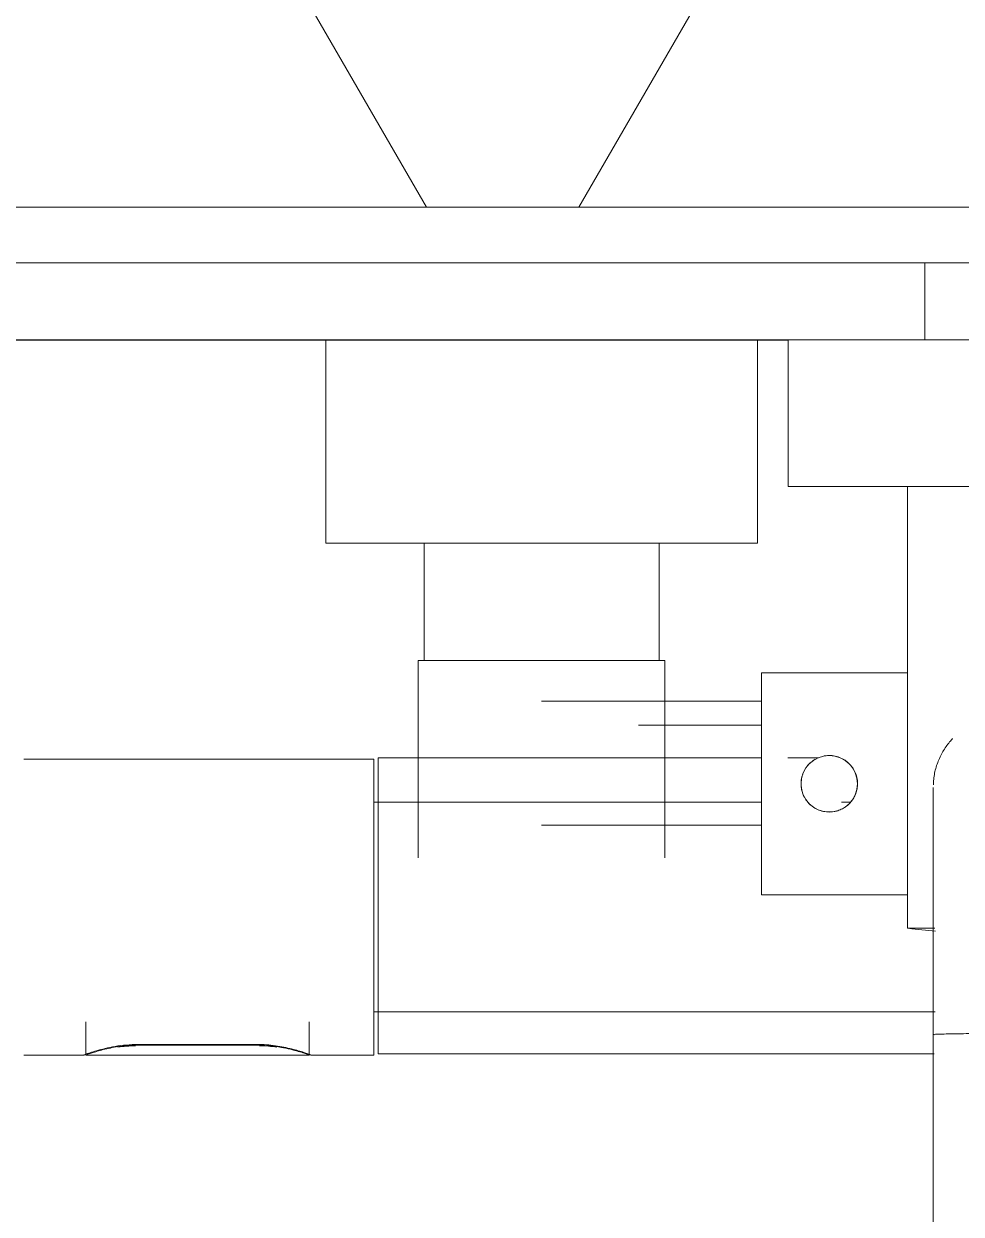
# Model space of a CAD drawing. Header units: millimetres. Extents: x -7971 to 7092, y -1127 to 14057.
# Drawn here: x 3558.3 to 3710.3, y 7009.1 to 7202.1 of the extents above; entities that cross this region are included whole.
import ezdxf

# ---------------------------------------------------------------- set-up
doc = ezdxf.new("R2010")
doc.units = ezdxf.units.MM
for name, color, linetype, lineweight in [('A-FLOR-PATT', 8, 'Continuous', 9), ('A-WALL', 113, 'Continuous', 9), ('A-WALL-PATT', 111, 'Continuous', 25), ('I-WALL', 2, 'Continuous', 9), ('P-SANR-FIXT', 6, 'Continuous', 9)]:
    doc.layers.add(name, color=color, linetype=linetype, lineweight=lineweight)

# ---------------------------------------------------------------- blocks, each defined once
blk = doc.blocks.new('Plumbing_Fixtures-Grohe-Allure-Rainshower_Shower_System_Wall_Mounted-12-METRIC - Allure 27 469 000-445960-1ste verdieping')
at = {"layer": 'P-SANR-FIXT'}
for p, q in [((3607.24, 7150.87), (3607.24, 7117.87)), ((3677.24, 7117.87), (3677.24, 7150.87)), ((3682.24, 7150.87), (3752.24, 7150.87)), ((3682.24, 7150.87), (3682.24, 7127.07)), ((3752.24, 7127.07), (3682.24, 7127.07)), ((3701.59, 7127.07), (3701.59, 7055.46)), ((3677.24, 7117.87), (3607.24, 7117.87)), ((3623.19, 7117.87), (3623.19, 7098.87)), ((3661.29, 7098.87), (3661.29, 7117.87)), ((3622.24, 7098.87), (3622.24, 7066.84)), ((3642.24, 7098.87), (3622.24, 7098.87)), ((3662.24, 7098.87), (3642.24, 7098.87)), ((3662.24, 7066.84), (3662.24, 7098.87)), ((3701.59, 7096.87), (3677.89, 7096.87)), ((3677.89, 7096.87), (3677.89, 7078.87)), ((3677.89, 7092.27), (3642.24, 7092.27)), ((3657.96, 7088.37), (3677.89, 7088.37)), ((3615.04, 7082.87), (3558.3, 7082.87)), ((3615.04, 7058.87), (3615.04, 7082.87)), ((3677.89, 7083.07), (3615.74, 7083.07)), ((3615.74, 7083.07), (3615.74, 7059.07)), ((3687.16, 7083.07), (3682.15, 7083.07)), ((3677.89, 7078.87), (3677.89, 7060.87)), ((3677.89, 7075.87), (3615.04, 7075.87)), ((3692.34, 7075.87), (3690.9, 7075.87)), ((3642.24, 7072.14), (3677.89, 7072.14)), ((3677.89, 7060.87), (3701.59, 7060.87)), ((3615.04, 7034.87), (3615.04, 7058.87)), ((3615.74, 7059.07), (3615.74, 7035.07)), ((3706.03, 7055.46), (3701.59, 7055.46)), ((3615.04, 7041.87), (3706.05, 7041.87)), ((3568.34, 7040.24), (3568.34, 7034.88)), ((3604.57, 7034.88), (3604.57, 7040.24)), ((3705.74, 7038.18), (3705.74, 6719.37)), ((3576.84, 7036.59), (3596.06, 7036.59)), ((3596.06, 7036.47), (3576.84, 7036.47)), ((3558.3, 7034.87), (3568.04, 7034.87)), ((3568.34, 7034.87), (3604.56, 7034.87)), ((3604.86, 7034.87), (3615.04, 7034.87)), ((3615.74, 7035.07), (3705.92, 7035.07))]:
    blk.add_line(p, q, dxfattribs=at)
at = {"layer": 'P-SANR-FIXT', "flags": 128}
for points in [[(3705.74, 7078.27), (3705.74, 7078.24), (3705.74, 7078.14), (3705.74, 7077.98), (3705.74, 7077.74), (3705.74, 7077.45), (3705.74, 7077.08), (3705.74, 7076.65), (3705.74, 7076.16), (3705.74, 7075.61), (3705.74, 7074.99), (3705.74, 7074.31), (3705.74, 7073.58), (3705.74, 7072.78), (3705.74, 7071.92), (3705.74, 7071.01), (3705.74, 7070.04), (3705.74, 7069.03), (3705.74, 7067.95), (3705.74, 7066.83), (3705.74, 7065.66), (3705.74, 7064.45), (3705.74, 7063.19), (3705.74, 7061.88), (3705.74, 7060.54), (3705.74, 7059.16), (3705.74, 7057.74), (3705.74, 7056.29), (3705.74, 7054.81), (3705.74, 7053.3), (3705.74, 7051.76), (3705.74, 7050.2), (3705.74, 7048.61), (3705.74, 7047.01), (3705.74, 7045.39), (3705.74, 7043.76), (3705.74, 7042.11), (3705.74, 7040.46), (3705.74, 7038.8), (3705.74, 7038.18)], [(3706.14, 7054.99), (3702.28, 7055.37), (3701.59, 7055.46)]]:
    blk.add_lwpolyline(points, dxfattribs=at)
at = {"layer": 'P-SANR-FIXT'}
for start, end in [(0, 180), (180, 0)]:
    blk.add_arc((3688.89, 7078.87), 4.58, start, end, dxfattribs=at)
for points, knots in [([(3705.78, 7078.71), (3705.78, 7078.92), (3705.8, 7079.3), (3705.86, 7079.85), (3705.95, 7080.52), (3706.13, 7081.33), (3706.46, 7082.3), (3706.79, 7083.07), (3707.08, 7083.66), (3707.39, 7084.22), (3707.81, 7084.9), (3708.35, 7085.6), (3708.73, 7086.02), (3708.89, 7086.19)], [0.51155, 0.51155, 0.51155, 0.51155, 0.5277778, 0.5416667, 0.5555556, 0.5833333, 0.6111111, 0.6388889, 0.6527778, 0.6666667, 0.6944444, 0.7222222, 0.7428068, 0.7428068, 0.7428068, 0.7428068]), ([(3688.09, 7083.38), (3688.42, 7083.44), (3688.93, 7083.47), (3689.6, 7083.41), (3690.24, 7083.27), (3691.04, 7082.96), (3691.86, 7082.41), (3692.55, 7081.69), (3693.25, 7080.53), (3693.47, 7079.57), (3693.47, 7078.87)], [0.4444444, 0.4444444, 0.4444444, 0.4444444, 0.5138889, 0.5486111, 0.5833333, 0.6527778, 0.7222222, 0.7916667, 0.8611111, 1, 1, 1, 1]), ([(3705.93, 7080.35), (3705.9, 7080.19), (3705.86, 7079.85), (3705.8, 7079.31), (3705.78, 7078.92), (3705.78, 7078.72)], [0.44444444, 0.44444444, 0.44444444, 0.44444444, 0.45833333, 0.47222222, 0.48853716, 0.48853716, 0.48853716, 0.48853716]), ([(3693.47, 7078.87), (3693.47, 7078.6), (3693.42, 7078.06), (3693.22, 7077.3), (3692.87, 7076.57), (3692.42, 7075.91), (3691.85, 7075.35), (3691.2, 7074.89), (3690.47, 7074.55), (3689.63, 7074.32), (3688.86, 7074.28), (3688.19, 7074.34), (3687.54, 7074.48), (3686.75, 7074.78), (3685.92, 7075.34), (3685.23, 7076.06), (3684.53, 7077.22), (3684.32, 7078.18), (3684.31, 7078.87)], [0, 0, 0, 0, 0.055556, 0.111111, 0.166667, 0.222222, 0.277778, 0.333333, 0.388889, 0.444444, 0.513889, 0.548611, 0.583333, 0.652778, 0.722222, 0.791667, 0.861111, 1, 1, 1, 1]), ([(3568.04, 7034.87), (3568.04, 7034.88), (3568.06, 7034.88), (3568.27, 7034.97), (3568.99, 7035.23), (3570.05, 7035.57), (3571.42, 7035.95), (3573.65, 7036.41), (3575.5, 7036.58), (3576.84, 7036.59)], [0.4998661, 0.4998661, 0.4998661, 0.4998661, 0.5138889, 0.5833333, 0.6527778, 0.7222222, 0.7916667, 0.8611111, 1, 1, 1, 1]), ([(3576.84, 7036.47), (3576.33, 7036.47), (3575.34, 7036.43), (3573.95, 7036.3), (3572.62, 7036.08), (3571.02, 7035.74), (3569.74, 7035.36), (3568.88, 7035.08), (3568.6, 7034.98), (3568.5, 7034.94)], [0, 0, 0, 0, 0.0555556, 0.1111111, 0.1666667, 0.2222222, 0.3333333, 0.3888889, 0.4444444, 0.4444444, 0.4444444, 0.4444444]), ([(3596.06, 7036.59), (3596.6, 7036.59), (3597.64, 7036.55), (3599.1, 7036.4), (3600.5, 7036.16), (3602.17, 7035.78), (3603.5, 7035.37), (3604.36, 7035.07), (3604.78, 7034.92), (3604.86, 7034.88), (3604.86, 7034.87)], [0, 0, 0, 0, 0.0555556, 0.1111111, 0.1666667, 0.2222222, 0.3333333, 0.3888889, 0.4444444, 0.5001339, 0.5001339, 0.5001339, 0.5001339]), ([(3604.4, 7034.94), (3604.35, 7034.96), (3604.15, 7035.03), (3603.58, 7035.23), (3602.54, 7035.55), (3601.22, 7035.89), (3599.1, 7036.31), (3597.33, 7036.46), (3596.06, 7036.47)], [0.5555556, 0.5555556, 0.5555556, 0.5555556, 0.5833333, 0.6527778, 0.7222222, 0.7916667, 0.8611111, 1, 1, 1, 1]), ([(3568.34, 7034.87), (3568.35, 7034.88), (3568.37, 7034.88), (3568.42, 7034.9), (3568.43, 7034.9)], [0.51388889, 0.51388889, 0.51388889, 0.51388889, 0.54861111, 0.55555556, 0.55555556, 0.55555556, 0.55555556]), ([(3604.86, 7034.87), (3604.86, 7034.87), (3604.85, 7034.88), (3604.8, 7034.89), (3604.74, 7034.91), (3604.73, 7034.92)], [0.5037479, 0.5037479, 0.5037479, 0.5037479, 0.51388889, 0.54861111, 0.55555556, 0.55555556, 0.55555556, 0.55555556])]:
    blk.add_open_spline(points, degree=3, knots=knots, dxfattribs=at)
for points in [[(3685.38, 7081.82), (3685.55, 7082.02), (3685.93, 7082.4), (3686.37, 7082.71), (3686.6, 7082.84)], [(3684.31, 7078.87), (3684.31, 7079.15), (3684.36, 7079.69), (3684.5, 7080.2), (3684.59, 7080.45)], [(3705.92, 7038.14), (3705.68, 7038.17), (3705.69, 7038.22), (3707.08, 7038.28), (3709.7, 7038.33), (3713.23, 7038.37), (3715.9, 7038.37), (3717.24, 7038.37)], [(3573.56, 7036.16), (3574.45, 7036.28), (3575.4, 7036.37), (3576.41, 7036.39)], [(3596.49, 7036.39), (3597.51, 7036.37), (3598.45, 7036.29), (3599.34, 7036.16)], [(3568.17, 7034.92), (3568.09, 7034.89), (3568.04, 7034.87), (3568.04, 7034.87)], [(3604.47, 7034.9), (3604.53, 7034.88), (3604.56, 7034.87), (3604.56, 7034.87)]]:
    blk.add_open_spline(points, degree=3, dxfattribs=at)

msp = doc.modelspace()

# ---------------------------------------------------------------- hatches: boundary and pattern name
at = {"layer": 'A-FLOR-PATT'}
h = msp.add_hatch(dxfattribs=at)
h.set_pattern_fill('FP_66', color=256, style=0, pattern_type=2)
h.set_pattern_definition([(270, (3072.24, 4633.88), (450, 3e-14), []), (0, (3072.24, 4633.88), (0, 450), [])])
h.paths.add_polyline_path([(2302.24, 2116.88), (3502.24, 2116.88), (3502.24, 2226.87), (2627.24, 2226.87), (2553.17, 2233.01), (2481.13, 2251.26), (2413.07, 2281.11), (2350.85, 2321.76), (2302.24, 2366.51), (2302.24, 2226.87)])
h.paths.add_polyline_path([(2124.65, 2709.69), (2178.78, 2709.69), (2178.78, 2714.04), (2191.01, 2787.34), (2215.14, 2857.64), (2250.52, 2923), (2296.17, 2981.65), (2350.85, 3031.99), (2413.07, 3072.64), (2481.13, 3102.49), (2557.78, 3121.12), (2627.24, 3126.87), (3527.24, 3126.87), (3601.31, 3120.74), (3676.68, 3101.03), (3741.42, 3072.64), (3803.64, 3031.99), (3858.32, 2981.65), (3903.97, 2923), (3939.34, 2857.64), (3964.63, 2780.4), (3975.71, 2709.69), (4237.24, 2709.69), (4237.24, 4119.94), (4234.56, 4119.37), (4234.56, 4116.87), (4219, 4116.87), (4219, 4119.38), (4214.29, 4119.38), (4214.29, 4659.37), (4237.24, 4659.37), (4237.24, 7150.87), (3827.24, 7150.87), (3827.24, 7117.87), (3811.29, 7117.87), (3812.24, 7083.07), (3818.74, 7082.25), (3819.49, 7083.07), (3876.24, 7082.26), (3876.24, 7035.07), (3819.49, 7035.9), (3818.74, 7035.07), (3728.57, 7035.07), (3728.74, 6805.72), (3841.09, 6805.72), (3844.09, 6802.73), (3844.09, 6555.02), (3841.09, 6552.02), (3593.39, 6552.02), (3590.39, 6555.02), (3590.39, 6802.73), (3593.39, 6805.72), (3705.79, 6805.72), (3705.74, 7035.07), (3615.74, 7035.89), (3615.04, 7035.69), (3568.17, 7035.07), (3568.17, 7035.34), (3558.3, 7036.59), (3558.83, 7082.87), (3615.04, 7082.06), (3615.74, 7083.07), (3622.24, 7083.07), (3622.24, 7117.87), (3607.24, 7117.87), (3607.24, 7150.87), (3237.24, 7150.87), (3237.24, 5716.87), (3137.24, 5716.87), (3137.24, 7150.87), (1907.24, 7150.87), (1907.24, 7144.87), (1915.24, 7144.87), (1915.24, 7094.87), (1907.24, 7094.87), (1907.24, 6294.87), (1915.24, 6294.87), (1915.24, 6244.87), (1907.24, 6244.87), (1907.24, 5116.87), (1975.98, 5116.87), (1975.98, 5190.98), (2388.4, 5190.24), (2388.4, 5116.87), (2427.24, 5116.88), (2427.24, 3596.87), (2388.4, 3596.87), (2387.59, 3522.77), (1975.98, 3522.77), (1975.98, 3596.87), (1907.24, 3596.87), (1907.24, 2709.69), (2123.24, 2709.69)])
h.paths.add_polyline_path([(2364.5, 3546.93), (2364.5, 3596.87), (1999.88, 3596.87), (1999.88, 3546.93), (2124.65, 3546.93)])
h.paths.add_polyline_path([(2364.5, 5116.87), (2364.5, 5166.82), (1999.88, 5166.82), (1999.88, 5116.87), (2339.78, 5116.87)])
h.paths.add_polyline_path([(3677.89, 7092.16), (3677.89, 7096.87), (3701.59, 7096.87), (3701.59, 7127.07), (3682.24, 7127.61), (3682.24, 7150.87), (3677.24, 7150.87), (3677.24, 7117.87), (3661.29, 7117.87), (3662.24, 7092.16), (3677.24, 7092.16)])
h.paths.add_polyline_path([(3770.63, 7096.87), (3772.24, 7096.87), (3773.19, 7117.87), (3757.24, 7117.87), (3757.24, 7150.87), (3752.24, 7150.87), (3751.77, 7127.07), (3732.89, 7127.07), (3732.89, 7096.87), (3751.77, 7097.55), (3748.02, 7109.13), (3749.03, 7112.88), (3752.24, 7115.82), (3755.52, 7116.63), (3759.27, 7115.62), (3762.02, 7112.88), (3768.68, 7096.87), (3770.24, 7096.87)])
at = {"layer": 'A-WALL-PATT', "lineweight": 9}
h = msp.add_hatch(dxfattribs=at)
h.set_pattern_fill('FP_10', color=256, angle=60, style=0, pattern_type=2)
h.set_pattern_definition([(60, (2504.24, 7150.87), (-121.244, 70), []), (120, (2504.24, 7150.87), (-121.244, -70), [])])
h.paths.add_polyline_path([(4419.34, 7172.37), (4493.74, 7172.37), (4493.74, 7261.37), (1779.24, 7261.37), (1779.24, 7172.37), (4258.74, 7172.37)])
h.paths.add_polyline_path([(879.24, 7172.37), (879.24, 7261.37), (792.74, 7261.37), (792.74, 7172.37), (833.89, 7172.37)])
h = msp.add_hatch(dxfattribs=at)
h.set_pattern_fill('FP_9', color=256, angle=90, style=0, pattern_type=2)
h.set_pattern_definition([(90, (2504.24, 7150.87), (-200, 4e-13), []), (90, (2520.24, 7150.87), (-200, 4e-13), []), (90, (2536.24, 7150.87), (-200, 4e-13), []), (90, (2552.24, 7150.87), (-200, 4e-13), [])])
h.paths.add_polyline_path([(4237.24, 7150.87), (4237.24, 7163.37), (3237.24, 7163.37), (3237.24, 7150.87), (3845.67, 7150.87)])
h.paths.add_polyline_path([(3137.24, 7150.87), (3137.24, 7163.37), (1885.74, 7163.37), (1885.74, 7150.87), (2698.33, 7150.87)])
h.paths.add_polyline_path([(1796.74, 7150.87), (1796.74, 7163.37), (1779.24, 7163.37), (1779.24, 7150.87), (1787.74, 7150.87)])
h.paths.add_polyline_path([(879.24, 7150.87), (879.24, 7163.37), (771.24, 7163.37), (771.24, 7150.87), (833.89, 7150.87)])

# ---------------------------------------------------------------- linework, layer by layer
at = {"layer": 'A-WALL'}
for p, q in [((1885.74, 7172.37), (4493.74, 7172.37)), ((3237.24, 7163.37), (4237.24, 7163.37))]:
    msp.add_line(p, q, dxfattribs=at)
at = {"layer": 'I-WALL', "lineweight": 25}
msp.add_line((3237.24, 7150.87), (3682.24, 7150.87), dxfattribs=at)

# ---------------------------------------------------------------- block references
at = {"layer": 'P-SANR-FIXT'}
msp.add_blockref('Plumbing_Fixtures-Grohe-Allure-Rainshower_Shower_System_Wall_Mounted-12-METRIC - Allure 27 469 000-445960-1ste verdieping', (0, 0), dxfattribs=at)

doc.saveas('drawing.dxf')
